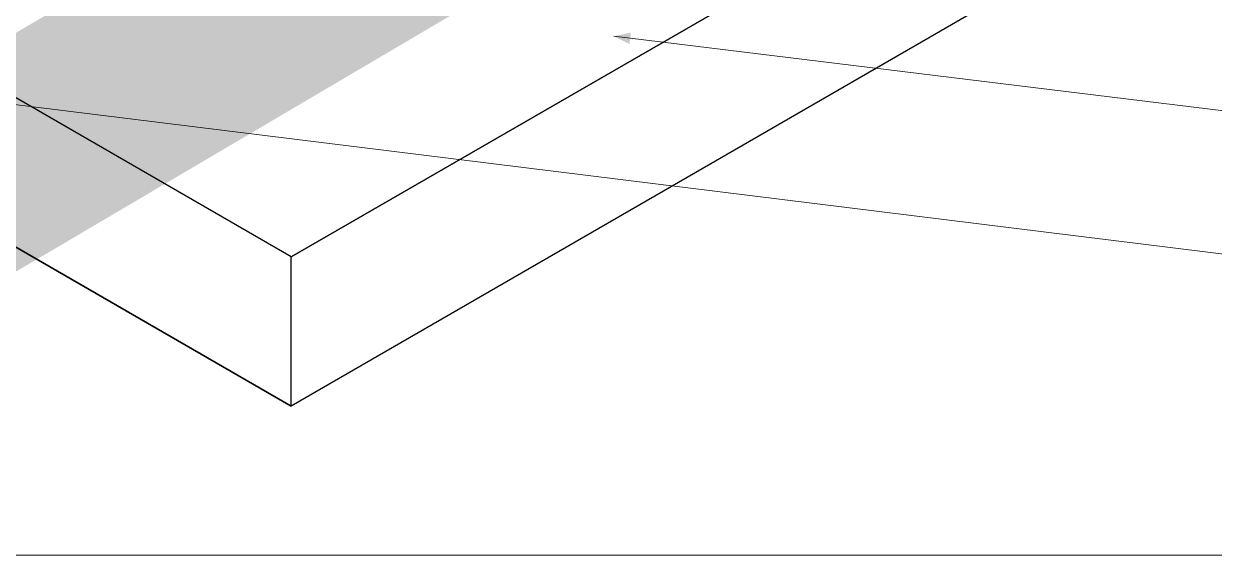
# Model space of a CAD drawing. Header units: metres. Extents: x 0 to 10.2, y 0 to 3.
# Drawn here: x 1.254 to 2.053, y 1.2 to 1.556 of the extents above; entities that cross this region are included whole.
import ezdxf

# ---------------------------------------------------------------- set-up
doc = ezdxf.new("R2010")
doc.units = ezdxf.units.M
doc.header["$LTSCALE"] = 0.25
doc.layers.add('ISO-ARISTAS', color=8, linetype='CONTINUOUS')
doc.layers.add('ISO-CONCRETO-SUP', color=254, linetype='CONTINUOUS', true_color=0xe8e8e8)
doc.layers.add('LLAMADAS', color=30, linetype='CONTINUOUS', lineweight=18)

msp = doc.modelspace()

# ---------------------------------------------------------------- linework, layer by layer
at = {"layer": 'ISO-ARISTAS', "color": 250}
for p, q in [((2.15518, 1.71667), (1.79434, 1.50833)), ((2.15518, 1.71667), (1.79434, 1.50833)), ((1.43349, 1.4), (1.00048, 1.65)), ((1.43349, 1.4), (1.00048, 1.65)), ((1.79434, 1.60833), (1.43349, 1.4)), ((1.43349, 1.4), (1.79434, 1.60833)), ((1.43349, 1.3), (1.00048, 1.55)), ((1.00048, 1.55), (1.43349, 1.3)), ((1.79434, 1.50833), (1.43349, 1.3)), ((1.79434, 1.50833), (1.43349, 1.3)), ((1.43349, 1.3), (1.43349, 1.4)), ((1.43349, 1.3), (1.43349, 1.4))]:
    msp.add_line(p, q, dxfattribs=at)
at = {"layer": 'ISO-CONCRETO-SUP', "true_color": 0xa3c2e0}
for points in [[(1.49148, 1.60087), (1.48045, 1.61972), (1.41029, 1.55306), (1.39926, 1.57191)], [(1.46752, 1.61132), (1.47855, 1.59247), (1.38633, 1.5635), (1.39736, 1.54465)], [(1.41029, 1.55306), (1.39926, 1.57191), (1.3291, 1.50525), (1.31807, 1.5241)], [(1.38633, 1.5635), (1.39736, 1.54465), (1.30514, 1.51569), (1.31617, 1.49684)], [(1.3291, 1.50525), (1.31807, 1.5241), (1.24791, 1.45743), (1.23688, 1.47628)], [(1.30514, 1.51569), (1.31617, 1.49684), (1.22395, 1.46788), (1.23498, 1.44903)]]:
    msp.add_solid(points, dxfattribs=at)
at = {"layer": 'ISO-CONCRETO-SUP', "true_color": 0x8ba5be}
for points in [[(1.56689, 1.62042), (1.56946, 1.6015), (1.4857, 1.57261), (1.48827, 1.55369)], [(1.39211, 1.59177), (1.38954, 1.61069), (1.31092, 1.54396), (1.30835, 1.56288)], [(1.4857, 1.57261), (1.48827, 1.55369), (1.40451, 1.52479), (1.40708, 1.50587)], [(1.31092, 1.54396), (1.30835, 1.56288), (1.22973, 1.49614), (1.22716, 1.51506)], [(1.40451, 1.52479), (1.40708, 1.50587), (1.32332, 1.47698), (1.32589, 1.45806)], [(1.32332, 1.47698), (1.32589, 1.45806), (1.24213, 1.42917), (1.2447, 1.41025)]]:
    msp.add_solid(points, dxfattribs=at)
at = {"layer": 'ISO-CONCRETO-SUP', "true_color": 0xa7c7e5}
for points in [[(1.50531, 1.58487), (1.49148, 1.60087), (1.42412, 1.53706), (1.41029, 1.55306)], [(1.3725, 1.5795), (1.38633, 1.5635), (1.29131, 1.53169), (1.30514, 1.51569)], [(1.42412, 1.53706), (1.41029, 1.55306), (1.34293, 1.48925), (1.3291, 1.50525)], [(1.29131, 1.53169), (1.30514, 1.51569), (1.21012, 1.48388), (1.22395, 1.46788)], [(1.34293, 1.48925), (1.3291, 1.50525), (1.26174, 1.44143), (1.24791, 1.45743)], [(1.26174, 1.44143), (1.24791, 1.45743), (1.18055, 1.39362), (1.16672, 1.40962)]]:
    msp.add_solid(points, dxfattribs=at)
at = {"layer": 'ISO-CONCRETO-SUP', "true_color": 0x7990a5}
for points in [[(1.56946, 1.6015), (1.5672, 1.58537), (1.48827, 1.55369), (1.48601, 1.53756)], [(1.30835, 1.56288), (1.31062, 1.57901), (1.22716, 1.51506), (1.22943, 1.53119)], [(1.48827, 1.55369), (1.48601, 1.53756), (1.40708, 1.50587), (1.40482, 1.48974)], [(1.40708, 1.50587), (1.40482, 1.48974), (1.32589, 1.45806), (1.32363, 1.44193)], [(1.32589, 1.45806), (1.32363, 1.44193), (1.2447, 1.41025), (1.24244, 1.39412)]]:
    msp.add_solid(points, dxfattribs=at)
at = {"layer": 'ISO-CONCRETO-SUP', "true_color": 0x687c8e}
for points in [[(1.31062, 1.57901), (1.31749, 1.59077), (1.22943, 1.53119), (1.2363, 1.54295)], [(1.5672, 1.58537), (1.56032, 1.57361), (1.48601, 1.53756), (1.47913, 1.5258)], [(1.48601, 1.53756), (1.47913, 1.5258), (1.40482, 1.48974), (1.39794, 1.47798)], [(1.40482, 1.48974), (1.39794, 1.47798), (1.32363, 1.44193), (1.31675, 1.43017)], [(1.32363, 1.44193), (1.31675, 1.43017), (1.24244, 1.39412), (1.23556, 1.38236)]]:
    msp.add_solid(points, dxfattribs=at)
at = {"layer": 'ISO-CONCRETO-SUP', "true_color": 0x7e96ac}
for points in [[(1.31749, 1.59077), (1.3283, 1.59701), (1.2363, 1.54295), (1.24711, 1.5492)], [(1.56032, 1.57361), (1.54951, 1.56737), (1.47913, 1.5258), (1.46832, 1.51955)], [(1.47913, 1.5258), (1.46832, 1.51955), (1.39794, 1.47798), (1.38713, 1.47174)], [(1.39794, 1.47798), (1.38713, 1.47174), (1.31675, 1.43017), (1.30594, 1.42393)], [(1.31675, 1.43017), (1.30594, 1.42393), (1.23556, 1.38236), (1.22475, 1.37612)]]:
    msp.add_solid(points, dxfattribs=at)
at = {"layer": 'ISO-CONCRETO-SUP', "true_color": 0x8fabc4}
for points in [[(1.3283, 1.59701), (1.34199, 1.59712), (1.24711, 1.5492), (1.2608, 1.54931)], [(1.54951, 1.56737), (1.53582, 1.56726), (1.46832, 1.51955), (1.45463, 1.51944)], [(1.24711, 1.5492), (1.2608, 1.54931), (1.16592, 1.50138), (1.17961, 1.50149)], [(1.46832, 1.51955), (1.45463, 1.51944), (1.38713, 1.47174), (1.37344, 1.47163)], [(1.38713, 1.47174), (1.37344, 1.47163), (1.30594, 1.42393), (1.29225, 1.42382)], [(1.30594, 1.42393), (1.29225, 1.42382), (1.22475, 1.37612), (1.21106, 1.37601)]]:
    msp.add_solid(points, dxfattribs=at)
at = {"layer": 'ISO-CONCRETO-SUP', "true_color": 0x9dbbd7}
for points in [[(1.34199, 1.59712), (1.35722, 1.59109), (1.2608, 1.54931), (1.27603, 1.54327)], [(1.53582, 1.56726), (1.52059, 1.57329), (1.45463, 1.51944), (1.4394, 1.52548)], [(1.2608, 1.54931), (1.27603, 1.54327), (1.17961, 1.50149), (1.19484, 1.49546)], [(1.45463, 1.51944), (1.4394, 1.52548), (1.37344, 1.47163), (1.35821, 1.47766)], [(1.37344, 1.47163), (1.35821, 1.47766), (1.29225, 1.42382), (1.27702, 1.42985)], [(1.29225, 1.42382), (1.27702, 1.42985), (1.21106, 1.37601), (1.19583, 1.38204)]]:
    msp.add_solid(points, dxfattribs=at)
at = {"layer": 'ISO-CONCRETO-SUP', "true_color": 0xa5c4e2}
for points in [[(1.35722, 1.59109), (1.3725, 1.5795), (1.27603, 1.54327), (1.29131, 1.53169)], [(1.52059, 1.57329), (1.50531, 1.58487), (1.4394, 1.52548), (1.42412, 1.53706)], [(1.27603, 1.54327), (1.29131, 1.53169), (1.19484, 1.49546), (1.21012, 1.48388)], [(1.4394, 1.52548), (1.42412, 1.53706), (1.35821, 1.47766), (1.34293, 1.48925)], [(1.35821, 1.47766), (1.34293, 1.48925), (1.27702, 1.42985), (1.26174, 1.44143)], [(1.27702, 1.42985), (1.26174, 1.44143), (1.19583, 1.38204), (1.18055, 1.39362)]]:
    msp.add_solid(points, dxfattribs=at)
at = {"layer": 'ISO-CONCRETO-SUP', "true_color": 0x9ab7d2}
for points in [[(1.39926, 1.57191), (1.39211, 1.59177), (1.31807, 1.5241), (1.31092, 1.54396)], [(1.47855, 1.59247), (1.4857, 1.57261), (1.39736, 1.54465), (1.40451, 1.52479)], [(1.31807, 1.5241), (1.31092, 1.54396), (1.23688, 1.47628), (1.22973, 1.49614)], [(1.39736, 1.54465), (1.40451, 1.52479), (1.31617, 1.49684), (1.32332, 1.47698)], [(1.31617, 1.49684), (1.32332, 1.47698), (1.23498, 1.44903), (1.24213, 1.42917)]]:
    msp.add_solid(points, dxfattribs=at)
at = {"layer": 'LLAMADAS'}
for p, q in [((2.91, 1.39375), (1.65, 1.548)), ((2.91, 1.29688), (1.21699, 1.506)), ((2.91, 1.2), (1.17369, 1.2))]:
    msp.add_line(p, q, dxfattribs=at)
msp.add_solid([(1.65, 1.548), (1.66045, 1.54284), (1.66139, 1.55048)], dxfattribs=at)

doc.saveas('drawing.dxf')
